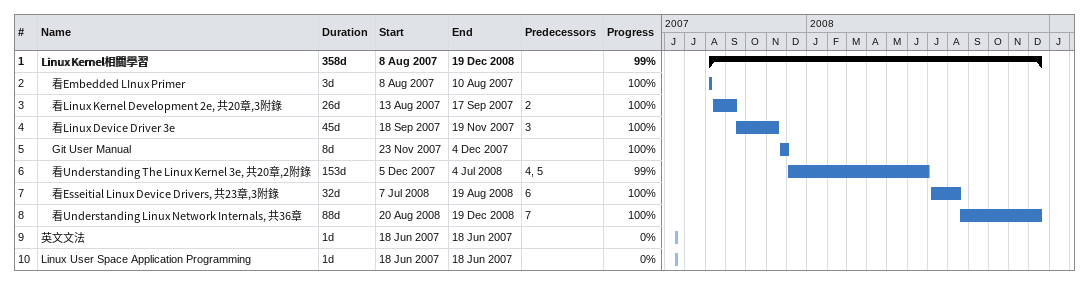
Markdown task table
| ID | Level | Task | Duration | Start | Finish | Predecessors | % complete |
|---|---|---|---|---|---|---|---|
| 1 | 1 | **Linux Kernel相關學習** | 358d | 2007-08-08 | 2008-12-19 |  | 99 |
| 2 | 2 | 看Embedded LInux Primer | 3d | 2007-08-08 | 2007-08-10 |  | 100 |
| 3 | 2 | 看Linux Kernel Development 2e, 共20章,3附錄 | 26d | 2007-08-13 | 2007-09-17 | 2 | 100 |
| 4 | 2 | 看Linux Device Driver 3e | 45d | 2007-09-18 | 2007-11-19 | 3 | 100 |
| 5 | 2 | Git User Manual | 8d | 2007-11-23 | 2007-12-04 |  | 100 |
| 6 | 2 | 看Understanding The Linux Kernel 3e, 共20章,2附錄 | 153d | 2007-12-05 | 2008-07-04 | 4, 5 | 99 |
| 7 | 2 | 看Esseitial Linux Device Drivers, 共23章,3附錄 | 32d | 2008-07-07 | 2008-08-19 | 6 | 100 |
| 8 | 2 | 看Understanding Linux Network Internals, 共36章 | 88d | 2008-08-20 | 2008-12-19 | 7 | 100 |
| 9 | 1 | 英文文法 | 1d | 2007-06-18 | 2007-06-18 |  | 0 |
| 10 | 1 | Linux User Space Application Programming | 1d | 2007-06-18 | 2007-06-18 |  | 0 |
